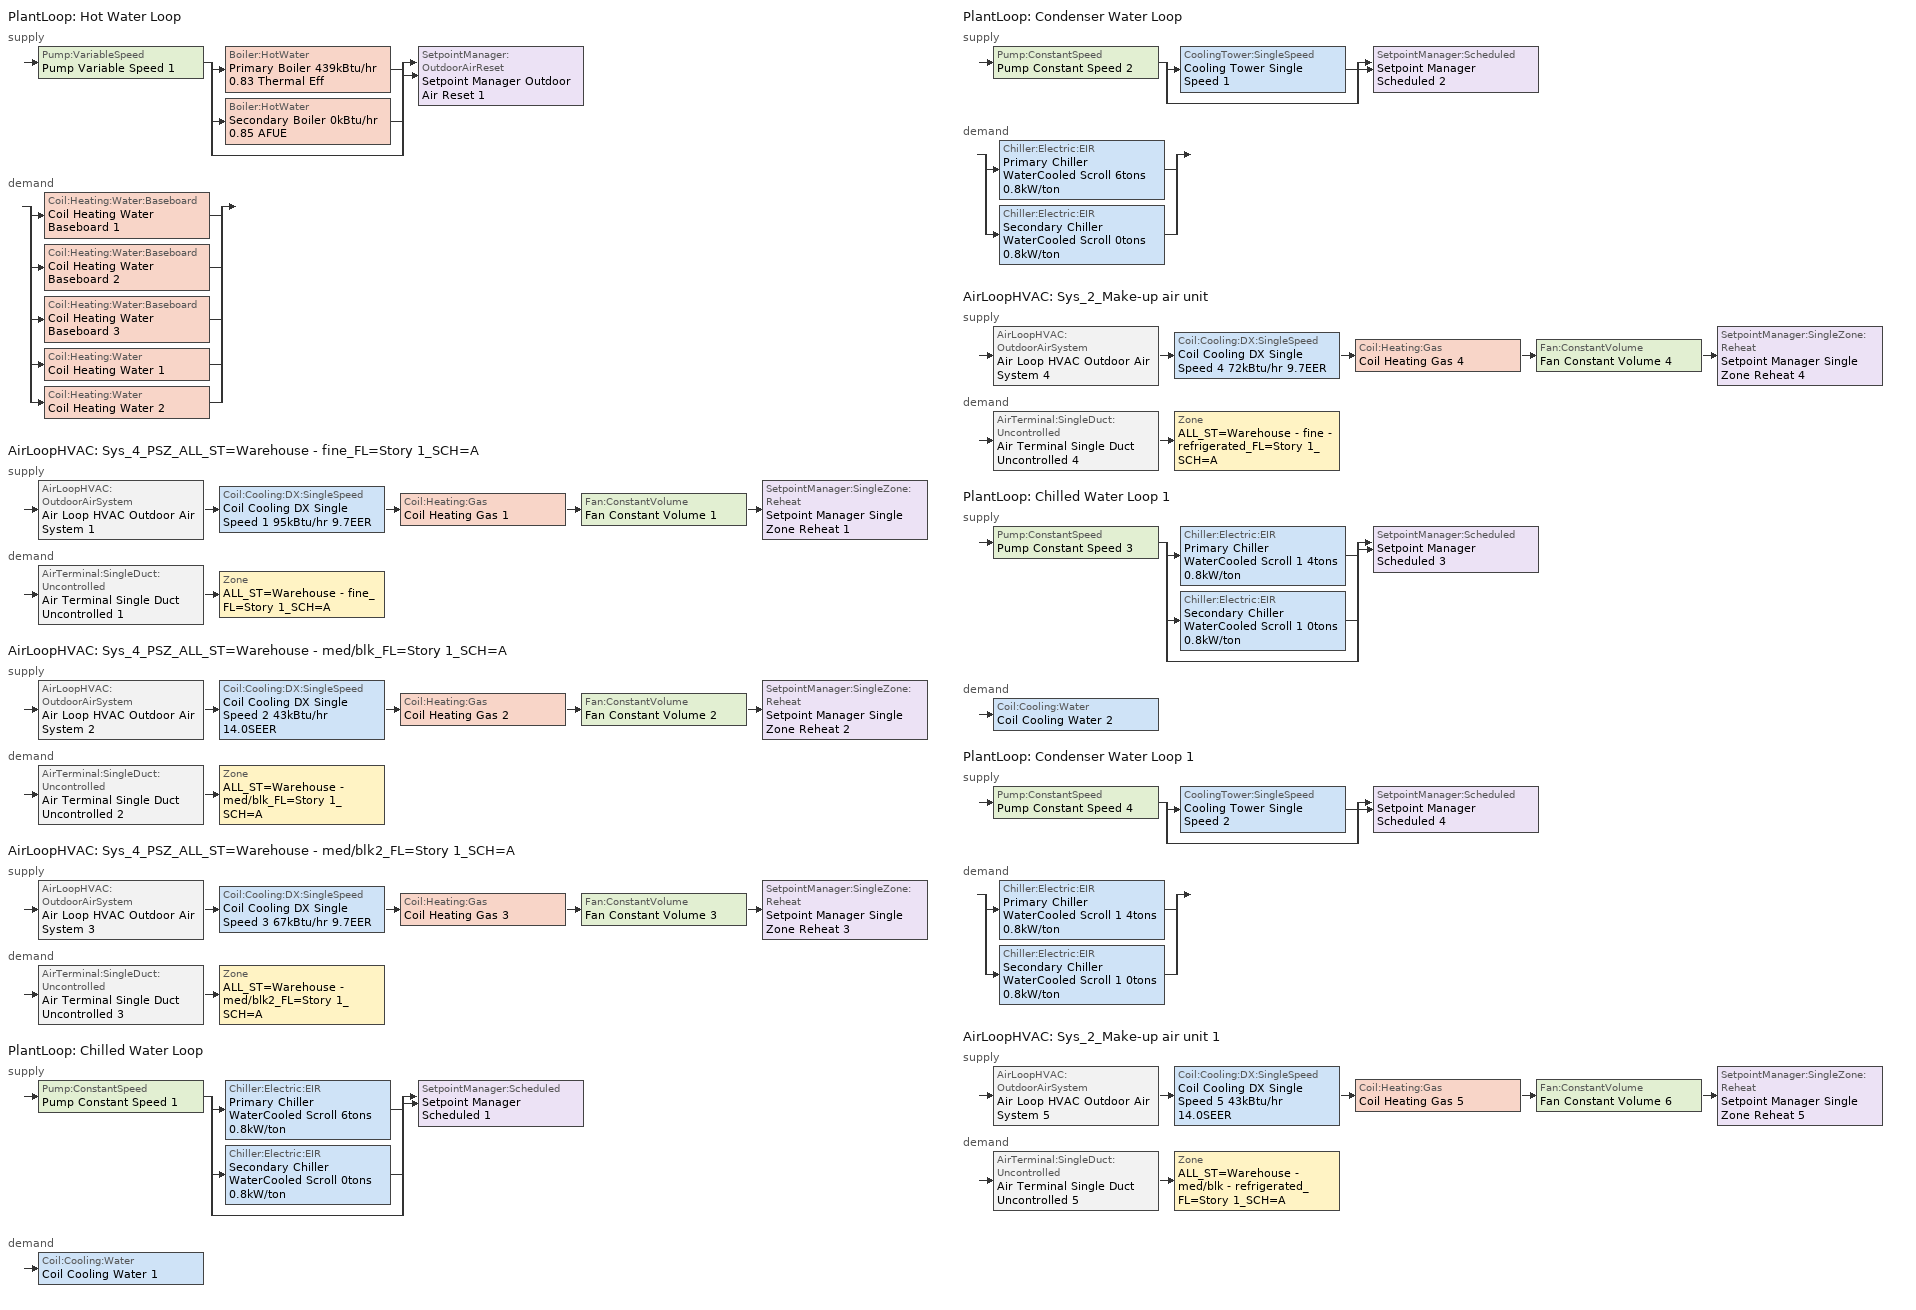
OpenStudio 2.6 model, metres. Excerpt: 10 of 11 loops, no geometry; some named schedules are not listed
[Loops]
PlantLoop 'Hot Water Loop'
 supply: Pump:VariableSpeed 'Pump Variable Speed 1' > split
  | Boiler:HotWater 'Primary Boiler 439kBtu/hr 0.83 Thermal Eff'
  | Boiler:HotWater 'Secondary Boiler 0kBtu/hr 0.85 AFUE'
  | bypass
  join > SetpointManager:OutdoorAirReset 'Setpoint Manager Outdoor Air Reset 1'
 demand: split
  | Coil:Heating:Water:Baseboard 'Coil Heating Water Baseboard 1'
  | Coil:Heating:Water:Baseboard 'Coil Heating Water Baseboard 2'
  | Coil:Heating:Water:Baseboard 'Coil Heating Water Baseboard 3'
  | Coil:Heating:Water 'Coil Heating Water 1'
  | Coil:Heating:Water 'Coil Heating Water 2'
AirLoopHVAC 'Sys_4_PSZ_ALL_ST=Warehouse - fine_FL=Story 1_SCH=A'
 supply: AirLoopHVAC:OutdoorAirSystem 'Air Loop HVAC Outdoor Air System 1' > Coil:Cooling:DX:SingleSpeed 'Coil Cooling DX Single Speed 1 95kBtu/hr 9.7EER' > Coil:Heating:Gas 'Coil Heating Gas 1' > Fan:ConstantVolume 'Fan Constant Volume 1' > SetpointManager:SingleZone:Reheat 'Setpoint Manager Single Zone Reheat 1'
 demand: AirTerminal:SingleDuct:Uncontrolled 'Air Terminal Single Duct Uncontrolled 1' > Zone 'ALL_ST=Warehouse - fine_FL=Story 1_SCH=A'
AirLoopHVAC 'Sys_4_PSZ_ALL_ST=Warehouse - med/blk_FL=Story 1_SCH=A'
 supply: AirLoopHVAC:OutdoorAirSystem 'Air Loop HVAC Outdoor Air System 2' > Coil:Cooling:DX:SingleSpeed 'Coil Cooling DX Single Speed 2 43kBtu/hr 14.0SEER' > Coil:Heating:Gas 'Coil Heating Gas 2' > Fan:ConstantVolume 'Fan Constant Volume 2' > SetpointManager:SingleZone:Reheat 'Setpoint Manager Single Zone Reheat 2'
 demand: AirTerminal:SingleDuct:Uncontrolled 'Air Terminal Single Duct Uncontrolled 2' > Zone 'ALL_ST=Warehouse - med/blk_FL=Story 1_SCH=A'
AirLoopHVAC 'Sys_4_PSZ_ALL_ST=Warehouse - med/blk2_FL=Story 1_SCH=A'
 supply: AirLoopHVAC:OutdoorAirSystem 'Air Loop HVAC Outdoor Air System 3' > Coil:Cooling:DX:SingleSpeed 'Coil Cooling DX Single Speed 3 67kBtu/hr 9.7EER' > Coil:Heating:Gas 'Coil Heating Gas 3' > Fan:ConstantVolume 'Fan Constant Volume 3' > SetpointManager:SingleZone:Reheat 'Setpoint Manager Single Zone Reheat 3'
 demand: AirTerminal:SingleDuct:Uncontrolled 'Air Terminal Single Duct Uncontrolled 3' > Zone 'ALL_ST=Warehouse - med/blk2_FL=Story 1_SCH=A'
PlantLoop 'Chilled Water Loop'
 supply: Pump:ConstantSpeed 'Pump Constant Speed 1' > split
  | Chiller:Electric:EIR 'Primary Chiller WaterCooled Scroll 6tons 0.8kW/ton'
  | Chiller:Electric:EIR 'Secondary Chiller WaterCooled Scroll 0tons 0.8kW/ton'
  | bypass
  join > SetpointManager:Scheduled 'Setpoint Manager Scheduled 1'
 demand: Coil:Cooling:Water 'Coil Cooling Water 1'
PlantLoop 'Condenser Water Loop'
 supply: Pump:ConstantSpeed 'Pump Constant Speed 2' > split
  | CoolingTower:SingleSpeed 'Cooling Tower Single Speed 1'
  | bypass
  join > SetpointManager:Scheduled 'Setpoint Manager Scheduled 2'
 demand: split
  | Chiller:Electric:EIR 'Primary Chiller WaterCooled Scroll 6tons 0.8kW/ton'
  | Chiller:Electric:EIR 'Secondary Chiller WaterCooled Scroll 0tons 0.8kW/ton'
AirLoopHVAC 'Sys_2_Make-up air unit'
 supply: AirLoopHVAC:OutdoorAirSystem 'Air Loop HVAC Outdoor Air System 4' > Coil:Cooling:DX:SingleSpeed 'Coil Cooling DX Single Speed 4 72kBtu/hr 9.7EER' > Coil:Heating:Gas 'Coil Heating Gas 4' > Fan:ConstantVolume 'Fan Constant Volume 4' > SetpointManager:SingleZone:Reheat 'Setpoint Manager Single Zone Reheat 4'
 demand: AirTerminal:SingleDuct:Uncontrolled 'Air Terminal Single Duct Uncontrolled 4' > Zone 'ALL_ST=Warehouse - fine - refrigerated_FL=Story 1_SCH=A'
PlantLoop 'Chilled Water Loop 1'
 supply: Pump:ConstantSpeed 'Pump Constant Speed 3' > split
  | Chiller:Electric:EIR 'Primary Chiller WaterCooled Scroll 1 4tons 0.8kW/ton'
  | Chiller:Electric:EIR 'Secondary Chiller WaterCooled Scroll 1 0tons 0.8kW/ton'
  | bypass
  join > SetpointManager:Scheduled 'Setpoint Manager Scheduled 3'
 demand: Coil:Cooling:Water 'Coil Cooling Water 2'
PlantLoop 'Condenser Water Loop 1'
 supply: Pump:ConstantSpeed 'Pump Constant Speed 4' > split
  | CoolingTower:SingleSpeed 'Cooling Tower Single Speed 2'
  | bypass
  join > SetpointManager:Scheduled 'Setpoint Manager Scheduled 4'
 demand: split
  | Chiller:Electric:EIR 'Primary Chiller WaterCooled Scroll 1 4tons 0.8kW/ton'
  | Chiller:Electric:EIR 'Secondary Chiller WaterCooled Scroll 1 0tons 0.8kW/ton'
AirLoopHVAC 'Sys_2_Make-up air unit 1'
 supply: AirLoopHVAC:OutdoorAirSystem 'Air Loop HVAC Outdoor Air System 5' > Coil:Cooling:DX:SingleSpeed 'Coil Cooling DX Single Speed 5 43kBtu/hr 14.0SEER' > Coil:Heating:Gas 'Coil Heating Gas 5' > Fan:ConstantVolume 'Fan Constant Volume 6' > SetpointManager:SingleZone:Reheat 'Setpoint Manager Single Zone Reheat 5'
 demand: AirTerminal:SingleDuct:Uncontrolled 'Air Terminal Single Duct Uncontrolled 5' > Zone 'ALL_ST=Warehouse - med/blk - refrigerated_FL=Story 1_SCH=A'
[Sizing:Zone] Zone Cooling Design Supply Air Temperature Input Method=SupplyAirTemperature; Zone Cooling Design Supply Air Temperature {C}=13; Zone Cooling Design Supply Air Temperature Difference {deltaC}=11.11; Zone Heating Design Supply Air Temperature Input Method=SupplyAirTemperature; Zone Heating Design Supply Air Temperature {C}=43; Zone Heating Design Supply Air Temperature Difference {deltaC}=11.11; Zone Cooling Design Supply Air Humidity Ratio {kg-H2O/kg-air}=0.0085; Zone Heating Design Supply Air Humidity Ratio {kg-H2O/kg-air}=0.008; Zone Heating Sizing Factor=1.3; Zone Cooling Sizing Factor=1.1; Cooling Design Air Flow Method=DesignDay; Heating Design Air Flow Method=DesignDay; Account for Dedicated Outdoor Air System=No; Dedicated Outdoor Air System Control Strategy=NeutralSupplyAir; Dedicated Outdoor Air Low Setpoint Temperature for Design {C}=autosize; Dedicated Outdoor Air High Setpoint Temperature for Design {C}=autosize
ALL_ST=Warehouse - fine_FL=Story 1_SCH=A; ALL_ST=Warehouse - fine - refrigerated_FL=Story 1_SCH=A; ALL_ST=Warehouse - med/blk_FL=Story 1_SCH=A; ALL_ST=Warehouse - med/blk - refrigerated_FL=Story 1_SCH=A; ALL_ST=Warehouse - med/blk2_FL=Story 1_SCH=A
[Zone equipment]
ALL_ST=Warehouse - fine_FL=Story 1_SCH=A: Air Terminal Single Duct Uncontrolled 1, Zone HVAC Baseboard Convective Water 1
ALL_ST=Warehouse - fine - refrigerated_FL=Story 1_SCH=A: Zone HVAC Four Pipe Fan Coil 1, Air Terminal Single Duct Uncontrolled 4
ALL_ST=Warehouse - med/blk_FL=Story 1_SCH=A: Air Terminal Single Duct Uncontrolled 2, Zone HVAC Baseboard Convective Water 2
ALL_ST=Warehouse - med/blk - refrigerated_FL=Story 1_SCH=A: Zone HVAC Four Pipe Fan Coil 2, Air Terminal Single Duct Uncontrolled 5
ALL_ST=Warehouse - med/blk2_FL=Story 1_SCH=A: Air Terminal Single Duct Uncontrolled 3, Zone HVAC Baseboard Convective Water 3
[PlantLoop] Glycol Concentration=0; Plant Loop Volume {m3}=Autocalculate; Load Distribution Scheme=Optimal
Name | Fluid Type
Hot Water Loop | Water
Chilled Water Loop; Condenser Water Loop; Chilled Water Loop 1; Condenser Water Loop 1
[Sizing:Plant] Sizing Option=NonCoincident; Zone Timesteps in Averaging Window=1; Coincident Sizing Factor Mode=None
Name | Loop Type | Design Loop Exit Temperature {C} | Loop Design Temperature Difference {deltaC}
Hot Water Loop | Heating | 82 | 16
Chilled Water Loop; Chilled Water Loop 1 | Cooling | 7 | 6
Condenser Water Loop; Condenser Water Loop 1 | Condenser | 29 | 6
[Pump:VariableSpeed]
Pump Variable Speed 1: Motor Efficiency=0.855; Pump Control Type=Intermittent; Skin Loss Radiative Fraction=0.5; Design Power Sizing Method=PowerPerFlowPerPressure; Design Electric Power per Unit Flow Rate {W/(m3/s)}=348701.1; Design Shaft Power per Unit Flow Rate per Unit Head {W-s/m3-Pa}=1.28205; Design Minimum Flow Rate Fraction=0
[Boiler:HotWater] Fuel Type=NaturalGas; Normalized Boiler Efficiency Curve=BOILER-EFFFPLR-NECB2011; Water Outlet Upper Temperature Limit {C}=99; Boiler Flow Mode=ConstantFlow; Parasitic Electric Load {W}=0; Sizing Factor=1
Name | Nominal Capacity {W} | Nominal Thermal Efficiency
Primary Boiler 439kBtu/hr 0.83 Thermal Eff | 128696 | 0.83
Secondary Boiler 0kBtu/hr 0.85 AFUE | 0.001 | 0.85
[SetpointManager:OutdoorAirReset]
Setpoint Manager Outdoor Air Reset 1: Control Variable=Temperature; Setpoint at Outdoor Low Temperature {C}=82; Outdoor Low Temperature {C}=-16; Setpoint at Outdoor High Temperature {C}=60; Outdoor High Temperature {C}=0
[AirLoopHVAC] Design Supply Air Flow Rate {m3/s}=AutoSize
Name | Availability Schedule
Sys_4_PSZ_ALL_ST=Warehouse - fine_FL=Story 1_SCH=A | Sys_4_PSZ_ALL_ST=Warehouse - fine_FL=Story 1_SCH=A Occ Sch
Sys_4_PSZ_ALL_ST=Warehouse - med/blk_FL=Story 1_SCH=A | Sys_4_PSZ_ALL_ST=Warehouse - med/blk_FL=Story 1_SCH=A Occ Sch
Sys_4_PSZ_ALL_ST=Warehouse - med/blk2_FL=Story 1_SCH=A | Sys_4_PSZ_ALL_ST=Warehouse - med/blk2_FL=Story 1_SCH=A Occ Sch
Sys_2_Make-up air unit | Sys_2_Make-up air unit Occ Sch
Sys_2_Make-up air unit 1 | Sys_2_Make-up air unit 1 Occ Sch
[Sizing:System] Type of Load to Size On=Sensible; Design Outdoor Air Flow Rate {m3/s}=Autosize; Minimum System Air Flow Ratio=1; Preheat Design Temperature {C}=7; Preheat Design Humidity Ratio {kg-H2O/kg-Air}=0.008; Precool Design Temperature {C}=13; Precool Design Humidity Ratio {kg-H2O/kg-Air}=0.008; Central Cooling Design Supply Air Temperature {C}=13; Sizing Option=NonCoincident; 100% Outdoor Air in Cooling=No; 100% Outdoor Air in Heating=No; Central Cooling Design Supply Air Humidity Ratio {kg-H2O/kg-Air}=0.0085; Central Heating Design Supply Air Humidity Ratio {kg-H2O/kg-Air}=0.008; Cooling Design Air Flow Method=DesignDay; Cooling Design Air Flow Rate {m3/s}=0; Heating Design Air Flow Method=DesignDay; Heating Design Air Flow Rate {m3/s}=0; System Outdoor Air Method=ZoneSum; Zone Maximum Outdoor Air Fraction=1; Cooling Supply Air Flow Rate Per Floor Area {m3/s-m2}=0.00996765; Cooling Fraction of Autosized Cooling Supply Air Flow Rate=1; Cooling Supply Air Flow Rate Per Unit Cooling Capacity {m3/s-W}=3.94755e-05; Heating Supply Air Flow Rate Per Floor Area {m3/s-m2}=0.00996765; Heating Fraction of Autosized Heating Supply Air Flow Rate=1; Heating Fraction of Autosized Cooling Supply Air Flow Rate=1; Heating Supply Air Flow Rate Per Unit Heating Capacity {m3/s-W}=3.15882e-05; Cooling Design Capacity Method=CoolingDesignCapacity; Cooling Design Capacity {W}=autosize; Cooling Design Capacity Per Floor Area {W/m2}=234.7; Fraction of Autosized Cooling Design Capacity=1; Heating Design Capacity Method=HeatingDesignCapacity; Heating Design Capacity {W}=autosize; Heating Design Capacity Per Floor Area {W/m2}=157; Fraction of Autosized Heating Design Capacity=1; Central Cooling Capacity Control Method=OnOff
Name | Central Heating Design Supply Air Temperature {C}
Sys_4_PSZ_ALL_ST=Warehouse - fine_FL=Story 1_SCH=A; Sys_4_PSZ_ALL_ST=Warehouse - med/blk_FL=Story 1_SCH=A; Sys_4_PSZ_ALL_ST=Warehouse - med/blk2_FL=Story 1_SCH=A | 43
Sys_2_Make-up air unit; Sys_2_Make-up air unit 1 | 13.1
[Fan:ConstantVolume] Availability Schedule=Always On Discrete; Fan Efficiency=0.39975; Pressure Rise {Pa}=640; Maximum Flow Rate {m3/s}=AutoSize; Motor Efficiency=0.615
Fan Constant Volume 1; Fan Constant Volume 2; Fan Constant Volume 3; Fan Constant Volume 4; Fan Constant Volume 5; Fan Constant Volume 6; Fan Constant Volume 7
[Coil:Heating:Gas] Availability Schedule=Always On Discrete; Gas Burner Efficiency=0.924; Nominal Capacity {W}=AutoSize; Parasitic Electric Load {W}=0; Part Load Fraction Correlation Curve=FURNACE-EFFPLR-NECB2011; Parasitic Gas Load {W}=0
Coil Heating Gas 1; Coil Heating Gas 2; Coil Heating Gas 3; Coil Heating Gas 4; Coil Heating Gas 5
[Coil:Cooling:DX:SingleSpeed] Rated Total Cooling Capacity {W}=autosize; Rated Sensible Heat Ratio=autosize; Rated Air Flow Rate {m3/s}=autosize; Rated Evaporator Fan Power Per Volume Flow Rate {W/(m3/s)}=773.3; Total Cooling Capacity Function of Temperature Curve=DXCOOL-NECB2011-REF-CAPFT; Total Cooling Capacity Function of Flow Fraction Curve=DXCOOL-NECB2011-REF-CAPFFLOW; Energy Input Ratio Function of Temperature Curve=DXCOOL-NECB2011-REF-COOLEIRFT; Energy Input Ratio Function of Flow Fraction Curve=DXCOOL-NECB2011-REF-COOLEIRFFLOW; Part Load Fraction Correlation Curve=DXCOOL-NECB2011-REF-COOLPLFFPLR; Condenser Type=AirCooled; Evaporative Condenser Effectiveness=0; Evaporative Condenser Air Flow Rate {m3/s}=Autosize; Evaporative Condenser Pump Rated Power Consumption {W}=Autosize; Crankcase Heater Capacity {W}=0; Maximum Outdoor Dry-Bulb Temperature for Crankcase Heater Operation {C}=0; Basin Heater Capacity {W/K}=0; Basin Heater Setpoint Temperature {C}=10
Name | Availability Schedule | Rated COP {W/W}
Coil Cooling DX Single Speed 1 95kBtu/hr 9.7EER | Always On Discrete | 3.35097
Coil Cooling DX Single Speed 2 43kBtu/hr 14.0SEER | Always On Discrete | 3.8248
Coil Cooling DX Single Speed 3 67kBtu/hr 9.7EER | Always On Discrete | 3.32929
Coil Cooling DX Single Speed 4 72kBtu/hr 9.7EER | tpfc_clg_availability | 3.33321
Coil Cooling DX Single Speed 5 43kBtu/hr 14.0SEER | tpfc_clg_availability 1 | 3.8248
[Controller:OutdoorAir] Minimum Outdoor Air Flow Rate {m3/s}=autosize; Maximum Outdoor Air Flow Rate {m3/s}=Autosize; Economizer Control Action Type=ModulateFlow; Lockout Type=NoLockout; Minimum Limit Type=FixedMinimum; High Humidity Control=No; Heat Recovery Bypass Control Type=BypassWhenWithinEconomizerLimits
Name | Economizer Control Type | Minimum Outdoor Air Schedule | Controller Mechanical Ventilation | Economizer Maximum Limit Dry-Bulb Temperature {C} | Economizer Maximum Limit Enthalpy {J/kg} | Economizer Minimum Limit Dry-Bulb Temperature {C}
Controller Outdoor Air 1 | DifferentialEnthalpy | Sys_4_PSZ_ALL_ST=Warehouse - fine_FL=Story 1_SCH=A Occ Sch | Controller Mechanical Ventilation 1
Controller Outdoor Air 2 | NoEconomizer | Sys_4_PSZ_ALL_ST=Warehouse - med/blk_FL=Story 1_SCH=A Occ Sch | Controller Mechanical Ventilation 2 | 28 | 64000 | -100
Controller Outdoor Air 3 | NoEconomizer | Sys_4_PSZ_ALL_ST=Warehouse - med/blk2_FL=Story 1_SCH=A Occ Sch | Controller Mechanical Ventilation 3 | 28 | 64000 | -100
Controller Outdoor Air 4 | DifferentialEnthalpy | Sys_2_Make-up air unit Occ Sch | Controller Mechanical Ventilation 4
Controller Outdoor Air 5 | NoEconomizer | Sys_2_Make-up air unit 1 Occ Sch | Controller Mechanical Ventilation 5 | 28 | 64000 | -100
[Controller:MechanicalVentilation] Availability Schedule=Always On Discrete; System Outdoor Air Method=ZoneSum
Controller Mechanical Ventilation 1; Controller Mechanical Ventilation 2; Controller Mechanical Ventilation 3; Controller Mechanical Ventilation 4; Controller Mechanical Ventilation 5
[AirLoopHVAC:OutdoorAirSystem]
Name | Controller
Air Loop HVAC Outdoor Air System 1 | Controller Outdoor Air 1
Air Loop HVAC Outdoor Air System 2 | Controller Outdoor Air 2
Air Loop HVAC Outdoor Air System 3 | Controller Outdoor Air 3
Air Loop HVAC Outdoor Air System 4 | Controller Outdoor Air 4
Air Loop HVAC Outdoor Air System 5 | Controller Outdoor Air 5
[SetpointManager:SingleZone:Reheat]
Name | Minimum Supply Air Temperature {C} | Maximum Supply Air Temperature {C} | Control Zone
Setpoint Manager Single Zone Reheat 1 | 13 | 43 | ALL_ST=Warehouse - fine_FL=Story 1_SCH=A
Setpoint Manager Single Zone Reheat 2 | 13 | 43 | ALL_ST=Warehouse - med/blk_FL=Story 1_SCH=A
Setpoint Manager Single Zone Reheat 3 | 13 | 43 | ALL_ST=Warehouse - med/blk2_FL=Story 1_SCH=A
Setpoint Manager Single Zone Reheat 4 | 13.1 | 13 | ALL_ST=Warehouse - fine - refrigerated_FL=Story 1_SCH=A
Setpoint Manager Single Zone Reheat 5 | 13.1 | 13 | ALL_ST=Warehouse - med/blk - refrigerated_FL=Story 1_SCH=A
[AirTerminal:SingleDuct:Uncontrolled] Availability Schedule=Always On Discrete; Maximum Air Flow Rate {m3/s}=AutoSize
Air Terminal Single Duct Uncontrolled 1; Air Terminal Single Duct Uncontrolled 2; Air Terminal Single Duct Uncontrolled 3; Air Terminal Single Duct Uncontrolled 4; Air Terminal Single Duct Uncontrolled 5
[Coil:Heating:Water:Baseboard] Heating Design Capacity Method=HeatingDesignCapacity; Heating Design Capacity {W}=autosize; Heating Design Capacity Per Floor Area {W/m2}=0; Fraction of Autosized Heating Design Capacity=0.8
Coil Heating Water Baseboard 1; Coil Heating Water Baseboard 2; Coil Heating Water Baseboard 3
[ZoneHVAC:Baseboard:Convective:Water] Availability Schedule=Always On Discrete
Name | Heating Coil
Zone HVAC Baseboard Convective Water 1 | Coil Heating Water Baseboard 1
Zone HVAC Baseboard Convective Water 2 | Coil Heating Water Baseboard 2
Zone HVAC Baseboard Convective Water 3 | Coil Heating Water Baseboard 3
[Pump:ConstantSpeed] Rated Flow Rate {m3/s}=autosize; Rated Pump Head {Pa}=179352; Rated Power Consumption {W}=autosize; Motor Efficiency=0.855; Fraction of Motor Inefficiencies to Fluid Stream=0; Pump Control Type=Intermittent; Design Power Sizing Method=PowerPerFlowPerPressure; Design Electric Power per Unit Flow Rate {W/(m3/s)}=348701.1; Design Shaft Power per Unit Flow Rate per Unit Head {W-s/m3-Pa}=1.28205
Pump Constant Speed 1; Pump Constant Speed 2; Pump Constant Speed 3; Pump Constant Speed 4
[Chiller:Electric:EIR] Reference COP {W/W}=4.5032; Cooling Capacity Function of Temperature Curve=WaterCooled_Scroll_CAPFT_NECB2011; Electric Input to Cooling Output Ratio Function of Temperature Curve=WaterCooled_Scroll_EIRFT_NECB2011; Electric Input to Cooling Output Ratio Function of Part Load Ratio Curve=WaterCooled_Scroll_EIRFPLR_NECB2011; Minimum Part Load Ratio=0.25; Minimum Unloading Ratio=0.25; Condenser Type=WaterCooled; Chiller Flow Mode=LeavingSetpointModulated; Design Heat Recovery Water Flow Rate {m3/s}=0; Sizing Factor=1; Basin Heater Capacity {W/K}=0; Basin Heater Setpoint Temperature {C}=10
Name | Reference Capacity {W}
Primary Chiller WaterCooled Scroll 6tons 0.8kW/ton | 19962.8
Secondary Chiller WaterCooled Scroll 0tons 0.8kW/ton; Secondary Chiller WaterCooled Scroll 1 0tons 0.8kW/ton | 0.001
Primary Chiller WaterCooled Scroll 1 4tons 0.8kW/ton | 12346
[SetpointManager:Scheduled] Control Variable=Temperature
Name | Schedule
Setpoint Manager Scheduled 1 | CHW Temp
Setpoint Manager Scheduled 2 | CW Temp
Setpoint Manager Scheduled 3 | CHW Temp 1
Setpoint Manager Scheduled 4 | CW Temp 1
[CoolingTower:SingleSpeed] Design Water Flow Rate {m3/s}=autosize; Design Air Flow Rate {m3/s}=autosize; U-Factor Times Area Value at Design Air Flow Rate {W/K}=autosize; Air Flow Rate in Free Convection Regime {m3/s}=autosize; U-Factor Times Area Value at Free Convection Air Flow Rate {W/K}=autosize; Performance Input Method=UFactorTimesAreaAndDesignWaterFlowRate; Free Convection Capacity {W}=0; Basin Heater Capacity {W/K}=0; Evaporation Loss Mode=LossFactor; Evaporation Loss Factor {percent/K}=0.2; Drift Loss Percent {percent}=0.008; Blowdown Calculation Mode=ConcentrationRatio; Blowdown Concentration Ratio=3; Capacity Control=FanCycling; Number of Cells=1; Cell Control=MinimalCell; Cell Minimum  Water Flow Rate Fraction=0.33; Cell Maximum Water Flow Rate Fraction=2.5; Sizing Factor=1; Free Convection Air Flow Rate Sizing Factor=0.1; Free Convection U-Factor Times Area Value Sizing Factor=0.1; Heat Rejection Capacity and Nominal Capacity Sizing Ratio=1.25; Free Convection Nominal Capacity Sizing Factor=0.1; Design Inlet Air Dry-Bulb Temperature {C}=35; Design Inlet Air Wet-Bulb Temperature {C}=24; Design Approach Temperature {deltaC}=5; Design Range Temperature {deltaC}=6
Name | Fan Power at Design Air Flow Rate {W}
Cooling Tower Single Speed 1 | autosize
Cooling Tower Single Speed 2 | 226.315
[Coil:Heating:Water]
Name | Availability Schedule
Coil Heating Water 1 | tpfc_htg_availability
Coil Heating Water 2 | tpfc_htg_availability 1
[Coil:Cooling:Water]
Name | Availability Schedule
Coil Cooling Water 1 | tpfc_clg_availability
Coil Cooling Water 2 | tpfc_clg_availability 1
[Controller:WaterCoil] Minimum Actuated Flow {m3/s}=0
Name | Water Coil | Action | Controller Convergence Tolerance {deltaC}
Controller Water Coil 1 | Coil Heating Water 1 | Normal | 0.0001
Controller Water Coil 2 | Coil Cooling Water 1 | Reverse
Controller Water Coil 3 | Coil Heating Water 2 | Normal | 0.0001
Controller Water Coil 4 | Coil Cooling Water 2 | Reverse
[ZoneHVAC:FourPipeFanCoil] Availability Schedule=Always On Discrete; Capacity Control Method=ConstantFanVariableFlow; Maximum Supply Air Flow Rate {m3/s}=autosize; Maximum Outdoor Air Flow Rate {m3/s}=autosize; Maximum Cold Water Flow Rate {m3/s}=autosize; Maximum Hot Water Flow Rate {m3/s}=autosize; Minimum Supply Air Temperature in Cooling Mode {C}=autosize; Maximum Supply Air Temperature in Heating Mode {C}=autosize
Name | Supply Air Fan | Cooling Coil | Heating Coil
Zone HVAC Four Pipe Fan Coil 1 | Fan Constant Volume 5 | Coil Cooling Water 1 | Coil Heating Water 1
Zone HVAC Four Pipe Fan Coil 2 | Fan Constant Volume 7 | Coil Cooling Water 2 | Coil Heating Water 2
[Schedule:Ruleset]
Name | Default Day Schedule | Summer Design Day Schedule | Winter Design Day Schedule
tpfc_htg_availability | Schedule Day 3
tpfc_clg_availability | Schedule Day 4
CHW Temp | Schedule Day 5
CW Temp | Schedule Day 6
tpfc_htg_availability 1 | Schedule Day 7
tpfc_clg_availability 1 | Schedule Day 8
CHW Temp 1 | Schedule Day 9
CW Temp 1 | Schedule Day 10
Sys_2_Make-up air unit Occ Sch | Sys_2_Make-up air unit Occ Sch Default | Sys_2_Make-up air unit Occ Sch Summer Design Day | Sys_2_Make-up air unit Occ Sch Winter Design Day
Sys_2_Make-up air unit 1 Occ Sch | Sys_2_Make-up air unit 1 Occ Sch Default | Sys_2_Make-up air unit 1 Occ Sch Summer Design Day | Sys_2_Make-up air unit 1 Occ Sch Winter Design Day
Sys_4_PSZ_ALL_ST=Warehouse - fine_FL=Story 1_SCH=A Occ Sch | Sys_4_PSZ_ALL_ST=Warehouse - fine_FL=Story 1_SCH=A Occ Sch Default | Sys_4_PSZ_ALL_ST=Warehouse - fine_FL=Story 1_SCH=A Occ Sch Summer Design Day | Sys_4_PSZ_ALL_ST=Warehouse - fine_FL=Story 1_SCH=A Occ Sch Winter Design Day
Sys_4_PSZ_ALL_ST=Warehouse - med/blk2_FL=Story 1_SCH=A Occ Sch | Sys_4_PSZ_ALL_ST=Warehouse - med/blk2_FL=Story 1_SCH=A Occ Sch Default | Sys_4_PSZ_ALL_ST=Warehouse - med/blk2_FL=Story 1_SCH=A Occ Sch Summer Design Day | Sys_4_PSZ_ALL_ST=Warehouse - med/blk2_FL=Story 1_SCH=A Occ Sch Winter Design Day
Sys_4_PSZ_ALL_ST=Warehouse - med/blk_FL=Story 1_SCH=A Occ Sch | Sys_4_PSZ_ALL_ST=Warehouse - med/blk_FL=Story 1_SCH=A Occ Sch Default | Sys_4_PSZ_ALL_ST=Warehouse - med/blk_FL=Story 1_SCH=A Occ Sch Summer Design Day | Sys_4_PSZ_ALL_ST=Warehouse - med/blk_FL=Story 1_SCH=A Occ Sch Winter Design Day
[Schedule:Day]
Schedule Day 3; Schedule Day 4; tpfc_clg_availability_sch_rule_day; tpfc_htg_availability_sch_rule_day 1; tpfc_clg_availability_sch_rule_day 2; Schedule Day 7; Schedule Day 8; tpfc_clg_availability_sch_rule_day 3; tpfc_htg_availability_sch_rule_day 4; tpfc_clg_availability_sch_rule_day 5; Sys_2_Make-up air unit Occ Sch Saturday; Sys_2_Make-up air unit Occ Sch Sunday; Sys_2_Make-up air unit 1 Occ Sch Saturday; Sys_2_Make-up air unit 1 Occ Sch Sunday; Sys_4_PSZ_ALL_ST=Warehouse - fine_FL=Story 1_SCH=A Occ Sch Saturday; Sys_4_PSZ_ALL_ST=Warehouse - fine_FL=Story 1_SCH=A Occ Sch Sunday; Sys_4_PSZ_ALL_ST=Warehouse - med/blk2_FL=Story 1_SCH=A Occ Sch Saturday; Sys_4_PSZ_ALL_ST=Warehouse - med/blk2_FL=Story 1_SCH=A Occ Sch Sunday; Sys_4_PSZ_ALL_ST=Warehouse - med/blk_FL=Story 1_SCH=A Occ Sch Saturday; Sys_4_PSZ_ALL_ST=Warehouse - med/blk_FL=Story 1_SCH=A Occ Sch Sunday: 24, 0, 0
tpfc_htg_availability_sch_rule_day; tpfc_clg_availability_sch_rule_day 1; tpfc_htg_availability_sch_rule_day 2; tpfc_htg_availability_sch_rule_day 3; tpfc_clg_availability_sch_rule_day 4; tpfc_htg_availability_sch_rule_day 5; Sys_2_Make-up air unit Occ Sch Default; Sys_2_Make-up air unit Occ Sch Winter Design Day; Sys_2_Make-up air unit Occ Sch Summer Design Day; Sys_2_Make-up air unit 1 Occ Sch Default; Sys_2_Make-up air unit 1 Occ Sch Winter Design Day; Sys_2_Make-up air unit 1 Occ Sch Summer Design Day; Sys_4_PSZ_ALL_ST=Warehouse - fine_FL=Story 1_SCH=A Occ Sch Default; Sys_4_PSZ_ALL_ST=Warehouse - fine_FL=Story 1_SCH=A Occ Sch Winter Design Day; Sys_4_PSZ_ALL_ST=Warehouse - fine_FL=Story 1_SCH=A Occ Sch Summer Design Day; Sys_4_PSZ_ALL_ST=Warehouse - med/blk2_FL=Story 1_SCH=A Occ Sch Default; Sys_4_PSZ_ALL_ST=Warehouse - med/blk2_FL=Story 1_SCH=A Occ Sch Winter Design Day; Sys_4_PSZ_ALL_ST=Warehouse - med/blk2_FL=Story 1_SCH=A Occ Sch Summer Design Day; Sys_4_PSZ_ALL_ST=Warehouse - med/blk_FL=Story 1_SCH=A Occ Sch Default; Sys_4_PSZ_ALL_ST=Warehouse - med/blk_FL=Story 1_SCH=A Occ Sch Winter Design Day; Sys_4_PSZ_ALL_ST=Warehouse - med/blk_FL=Story 1_SCH=A Occ Sch Summer Design Day: 24, 0, 1
Schedule Day 5; wkdCHW Temp 1; satCHW Temp 1; sunCHW Temp 1; Schedule Day 9; wkdCHW Temp 3; satCHW Temp 3; sunCHW Temp 3: 1, 0, 7, 2, 0, 7, 3, 0, 7, 4, 0, 7, 5, 0, 7, 6, 0, 7, 7, 0, 7, 8, 0, 7, 9, 0, 7, 10, 0, 7, 11, 0, 7, 12, 0, 7, 13, 0, 7, 14, 0, 7, 15, 0, 7, 16, 0, 7, 17, 0, 7, 18, 0, 7, 19, 0, 7, 20, 0, 7, 21, 0, 7, 22, 0, 7, 23, 0, 7, 24, 0, 7
Schedule Day 6; wkdCW Temp 1; satCW Temp 1; sunCW Temp 1; Schedule Day 10; wkdCW Temp 3; satCW Temp 3; sunCW Temp 3: 1, 0, 29, 2, 0, 29, 3, 0, 29, 4, 0, 29, 5, 0, 29, 6, 0, 29, 7, 0, 29, 8, 0, 29, 9, 0, 29, 10, 0, 29, 11, 0, 29, 12, 0, 29, 13, 0, 29, 14, 0, 29, 15, 0, 29, 16, 0, 29, 17, 0, 29, 18, 0, 29, 19, 0, 29, 20, 0, 29, 21, 0, 29, 22, 0, 29, 23, 0, 29, 24, 0, 29
Sys_2_Make-up air unit Occ Sch Monday; Sys_2_Make-up air unit Occ Sch Tuesday; Sys_2_Make-up air unit Occ Sch Wednesday; Sys_2_Make-up air unit Occ Sch Thursday; Sys_2_Make-up air unit Occ Sch Friday; Sys_2_Make-up air unit 1 Occ Sch Monday; Sys_2_Make-up air unit 1 Occ Sch Tuesday; Sys_2_Make-up air unit 1 Occ Sch Wednesday; Sys_2_Make-up air unit 1 Occ Sch Thursday; Sys_2_Make-up air unit 1 Occ Sch Friday; Sys_4_PSZ_ALL_ST=Warehouse - fine_FL=Story 1_SCH=A Occ Sch Monday; Sys_4_PSZ_ALL_ST=Warehouse - fine_FL=Story 1_SCH=A Occ Sch Tuesday; Sys_4_PSZ_ALL_ST=Warehouse - fine_FL=Story 1_SCH=A Occ Sch Wednesday; Sys_4_PSZ_ALL_ST=Warehouse - fine_FL=Story 1_SCH=A Occ Sch Thursday; Sys_4_PSZ_ALL_ST=Warehouse - fine_FL=Story 1_SCH=A Occ Sch Friday; Sys_4_PSZ_ALL_ST=Warehouse - med/blk2_FL=Story 1_SCH=A Occ Sch Monday; Sys_4_PSZ_ALL_ST=Warehouse - med/blk2_FL=Story 1_SCH=A Occ Sch Tuesday; Sys_4_PSZ_ALL_ST=Warehouse - med/blk2_FL=Story 1_SCH=A Occ Sch Wednesday; Sys_4_PSZ_ALL_ST=Warehouse - med/blk2_FL=Story 1_SCH=A Occ Sch Thursday; Sys_4_PSZ_ALL_ST=Warehouse - med/blk2_FL=Story 1_SCH=A Occ Sch Friday; Sys_4_PSZ_ALL_ST=Warehouse - med/blk_FL=Story 1_SCH=A Occ Sch Monday; Sys_4_PSZ_ALL_ST=Warehouse - med/blk_FL=Story 1_SCH=A Occ Sch Tuesday; Sys_4_PSZ_ALL_ST=Warehouse - med/blk_FL=Story 1_SCH=A Occ Sch Wednesday; Sys_4_PSZ_ALL_ST=Warehouse - med/blk_FL=Story 1_SCH=A Occ Sch Thursday; Sys_4_PSZ_ALL_ST=Warehouse - med/blk_FL=Story 1_SCH=A Occ Sch Friday: 8, 0, 0, 19, 0, 1, 24, 0, 0
[Schedule:Rule] Date Specification Type=DateRange; Start Day=1
Name | Schedule Ruleset | Rule Order | Day Schedule | Apply Sunday | Apply Monday | Apply Tuesday | Apply Wednesday | Apply Thursday | Apply Friday | Apply Saturday | Start Month | End Month | End Day
tpfc_htg_availability_sch_rule | tpfc_htg_availability | 2 | tpfc_htg_availability_sch_rule_day | Yes | Yes | Yes | Yes | Yes | Yes | Yes | 1 | 6 | 30
tpfc_clg_availability_sch_rule | tpfc_clg_availability | 2 | tpfc_clg_availability_sch_rule_day | Yes | Yes | Yes | Yes | Yes | Yes | Yes | 1 | 6 | 30
tpfc_htg_availability_sch_rule 1 | tpfc_htg_availability | 1 | tpfc_htg_availability_sch_rule_day 1 | Yes | Yes | Yes | Yes | Yes | Yes | Yes | 7 | 10 | 31
tpfc_clg_availability_sch_rule 1 | tpfc_clg_availability | 1 | tpfc_clg_availability_sch_rule_day 1 | Yes | Yes | Yes | Yes | Yes | Yes | Yes | 7 | 10 | 31
tpfc_htg_availability_sch_rule 2 | tpfc_htg_availability | 0 | tpfc_htg_availability_sch_rule_day 2 | Yes | Yes | Yes | Yes | Yes | Yes | Yes | 11 | 12 | 31
tpfc_clg_availability_sch_rule 2 | tpfc_clg_availability | 0 | tpfc_clg_availability_sch_rule_day 2 | Yes | Yes | Yes | Yes | Yes | Yes | Yes | 11 | 12 | 31
wkdCHW Temp rule | CHW Temp | 2 | wkdCHW Temp 1 | No | Yes | Yes | Yes | Yes | Yes | No | 1 | 12 | 31
satCHW Temprule | CHW Temp | 1 | satCHW Temp 1 | No | No | No | No | No | No | Yes | 1 | 12 | 31
sunCHW Temprule | CHW Temp | 0 | sunCHW Temp 1 | Yes | No | No | No | No | No | No | 1 | 12 | 31
wkdCW Temp rule | CW Temp | 2 | wkdCW Temp 1 | No | Yes | Yes | Yes | Yes | Yes | No | 1 | 12 | 31
satCW Temprule | CW Temp | 1 | satCW Temp 1 | No | No | No | No | No | No | Yes | 1 | 12 | 31
sunCW Temprule | CW Temp | 0 | sunCW Temp 1 | Yes | No | No | No | No | No | No | 1 | 12 | 31
tpfc_htg_availability_sch_rule 3 | tpfc_htg_availability 1 | 2 | tpfc_htg_availability_sch_rule_day 3 | Yes | Yes | Yes | Yes | Yes | Yes | Yes | 1 | 6 | 30
tpfc_clg_availability_sch_rule 3 | tpfc_clg_availability 1 | 2 | tpfc_clg_availability_sch_rule_day 3 | Yes | Yes | Yes | Yes | Yes | Yes | Yes | 1 | 6 | 30
tpfc_htg_availability_sch_rule 4 | tpfc_htg_availability 1 | 1 | tpfc_htg_availability_sch_rule_day 4 | Yes | Yes | Yes | Yes | Yes | Yes | Yes | 7 | 10 | 31
tpfc_clg_availability_sch_rule 4 | tpfc_clg_availability 1 | 1 | tpfc_clg_availability_sch_rule_day 4 | Yes | Yes | Yes | Yes | Yes | Yes | Yes | 7 | 10 | 31
tpfc_htg_availability_sch_rule 5 | tpfc_htg_availability 1 | 0 | tpfc_htg_availability_sch_rule_day 5 | Yes | Yes | Yes | Yes | Yes | Yes | Yes | 11 | 12 | 31
tpfc_clg_availability_sch_rule 5 | tpfc_clg_availability 1 | 0 | tpfc_clg_availability_sch_rule_day 5 | Yes | Yes | Yes | Yes | Yes | Yes | Yes | 11 | 12 | 31
wkdCHW Temp rule 1 | CHW Temp 1 | 2 | wkdCHW Temp 3 | No | Yes | Yes | Yes | Yes | Yes | No | 1 | 12 | 31
satCHW Temprule 1 | CHW Temp 1 | 1 | satCHW Temp 3 | No | No | No | No | No | No | Yes | 1 | 12 | 31
sunCHW Temprule 1 | CHW Temp 1 | 0 | sunCHW Temp 3 | Yes | No | No | No | No | No | No | 1 | 12 | 31
wkdCW Temp rule 1 | CW Temp 1 | 2 | wkdCW Temp 3 | No | Yes | Yes | Yes | Yes | Yes | No | 1 | 12 | 31
satCW Temprule 1 | CW Temp 1 | 1 | satCW Temp 3 | No | No | No | No | No | No | Yes | 1 | 12 | 31
sunCW Temprule 1 | CW Temp 1 | 0 | sunCW Temp 3 | Yes | No | No | No | No | No | No | 1 | 12 | 31
Sys_2_Make-up air unit Occ Sch Monday Rule | Sys_2_Make-up air unit Occ Sch | 6 | Sys_2_Make-up air unit Occ Sch Monday |  | Yes |  |  |  |  |  | 1 | 12 | 25
Sys_2_Make-up air unit Occ Sch Tuesday Rule | Sys_2_Make-up air unit Occ Sch | 5 | Sys_2_Make-up air unit Occ Sch Tuesday |  |  | Yes |  |  |  |  | 1 | 12 | 26
Sys_2_Make-up air unit Occ Sch Wednesday Rule | Sys_2_Make-up air unit Occ Sch | 4 | Sys_2_Make-up air unit Occ Sch Wednesday |  |  |  | Yes |  |  |  | 1 | 12 | 27
Sys_2_Make-up air unit Occ Sch Thursday Rule | Sys_2_Make-up air unit Occ Sch | 3 | Sys_2_Make-up air unit Occ Sch Thursday |  |  |  |  | Yes |  |  | 1 | 12 | 28
Sys_2_Make-up air unit Occ Sch Friday Rule | Sys_2_Make-up air unit Occ Sch | 2 | Sys_2_Make-up air unit Occ Sch Friday |  |  |  |  |  | Yes |  | 1 | 12 | 29
Sys_2_Make-up air unit Occ Sch Saturday Rule | Sys_2_Make-up air unit Occ Sch | 1 | Sys_2_Make-up air unit Occ Sch Saturday |  |  |  |  |  |  | Yes | 1 | 12 | 30
Sys_2_Make-up air unit Occ Sch Sunday Rule | Sys_2_Make-up air unit Occ Sch | 0 | Sys_2_Make-up air unit Occ Sch Sunday | Yes |  |  |  |  |  |  | 1 | 12 | 31
Sys_2_Make-up air unit 1 Occ Sch Monday Rule | Sys_2_Make-up air unit 1 Occ Sch | 6 | Sys_2_Make-up air unit 1 Occ Sch Monday |  | Yes |  |  |  |  |  | 1 | 12 | 25
Sys_2_Make-up air unit 1 Occ Sch Tuesday Rule | Sys_2_Make-up air unit 1 Occ Sch | 5 | Sys_2_Make-up air unit 1 Occ Sch Tuesday |  |  | Yes |  |  |  |  | 1 | 12 | 26
Sys_2_Make-up air unit 1 Occ Sch Wednesday Rule | Sys_2_Make-up air unit 1 Occ Sch | 4 | Sys_2_Make-up air unit 1 Occ Sch Wednesday |  |  |  | Yes |  |  |  | 1 | 12 | 27
Sys_2_Make-up air unit 1 Occ Sch Thursday Rule | Sys_2_Make-up air unit 1 Occ Sch | 3 | Sys_2_Make-up air unit 1 Occ Sch Thursday |  |  |  |  | Yes |  |  | 1 | 12 | 28
Sys_2_Make-up air unit 1 Occ Sch Friday Rule | Sys_2_Make-up air unit 1 Occ Sch | 2 | Sys_2_Make-up air unit 1 Occ Sch Friday |  |  |  |  |  | Yes |  | 1 | 12 | 29
Sys_2_Make-up air unit 1 Occ Sch Saturday Rule | Sys_2_Make-up air unit 1 Occ Sch | 1 | Sys_2_Make-up air unit 1 Occ Sch Saturday |  |  |  |  |  |  | Yes | 1 | 12 | 30
Sys_2_Make-up air unit 1 Occ Sch Sunday Rule | Sys_2_Make-up air unit 1 Occ Sch | 0 | Sys_2_Make-up air unit 1 Occ Sch Sunday | Yes |  |  |  |  |  |  | 1 | 12 | 31
Sys_4_PSZ_ALL_ST=Warehouse - fine_FL=Story 1_SCH=A Occ Sch Monday Rule | Sys_4_PSZ_ALL_ST=Warehouse - fine_FL=Story 1_SCH=A Occ Sch | 6 | Sys_4_PSZ_ALL_ST=Warehouse - fine_FL=Story 1_SCH=A Occ Sch Monday |  | Yes |  |  |  |  |  | 1 | 12 | 25
Sys_4_PSZ_ALL_ST=Warehouse - fine_FL=Story 1_SCH=A Occ Sch Tuesday Rule | Sys_4_PSZ_ALL_ST=Warehouse - fine_FL=Story 1_SCH=A Occ Sch | 5 | Sys_4_PSZ_ALL_ST=Warehouse - fine_FL=Story 1_SCH=A Occ Sch Tuesday |  |  | Yes |  |  |  |  | 1 | 12 | 26
Sys_4_PSZ_ALL_ST=Warehouse - fine_FL=Story 1_SCH=A Occ Sch Wednesday Rule | Sys_4_PSZ_ALL_ST=Warehouse - fine_FL=Story 1_SCH=A Occ Sch | 4 | Sys_4_PSZ_ALL_ST=Warehouse - fine_FL=Story 1_SCH=A Occ Sch Wednesday |  |  |  | Yes |  |  |  | 1 | 12 | 27
Sys_4_PSZ_ALL_ST=Warehouse - fine_FL=Story 1_SCH=A Occ Sch Thursday Rule | Sys_4_PSZ_ALL_ST=Warehouse - fine_FL=Story 1_SCH=A Occ Sch | 3 | Sys_4_PSZ_ALL_ST=Warehouse - fine_FL=Story 1_SCH=A Occ Sch Thursday |  |  |  |  | Yes |  |  | 1 | 12 | 28
Sys_4_PSZ_ALL_ST=Warehouse - fine_FL=Story 1_SCH=A Occ Sch Friday Rule | Sys_4_PSZ_ALL_ST=Warehouse - fine_FL=Story 1_SCH=A Occ Sch | 2 | Sys_4_PSZ_ALL_ST=Warehouse - fine_FL=Story 1_SCH=A Occ Sch Friday |  |  |  |  |  | Yes |  | 1 | 12 | 29
Sys_4_PSZ_ALL_ST=Warehouse - fine_FL=Story 1_SCH=A Occ Sch Saturday Rule | Sys_4_PSZ_ALL_ST=Warehouse - fine_FL=Story 1_SCH=A Occ Sch | 1 | Sys_4_PSZ_ALL_ST=Warehouse - fine_FL=Story 1_SCH=A Occ Sch Saturday |  |  |  |  |  |  | Yes | 1 | 12 | 30
Sys_4_PSZ_ALL_ST=Warehouse - fine_FL=Story 1_SCH=A Occ Sch Sunday Rule | Sys_4_PSZ_ALL_ST=Warehouse - fine_FL=Story 1_SCH=A Occ Sch | 0 | Sys_4_PSZ_ALL_ST=Warehouse - fine_FL=Story 1_SCH=A Occ Sch Sunday | Yes |  |  |  |  |  |  | 1 | 12 | 31
Sys_4_PSZ_ALL_ST=Warehouse - med/blk2_FL=Story 1_SCH=A Occ Sch Monday Rule | Sys_4_PSZ_ALL_ST=Warehouse - med/blk2_FL=Story 1_SCH=A Occ Sch | 6 | Sys_4_PSZ_ALL_ST=Warehouse - med/blk2_FL=Story 1_SCH=A Occ Sch Monday |  | Yes |  |  |  |  |  | 1 | 12 | 25
Sys_4_PSZ_ALL_ST=Warehouse - med/blk2_FL=Story 1_SCH=A Occ Sch Tuesday Rule | Sys_4_PSZ_ALL_ST=Warehouse - med/blk2_FL=Story 1_SCH=A Occ Sch | 5 | Sys_4_PSZ_ALL_ST=Warehouse - med/blk2_FL=Story 1_SCH=A Occ Sch Tuesday |  |  | Yes |  |  |  |  | 1 | 12 | 26
Sys_4_PSZ_ALL_ST=Warehouse - med/blk2_FL=Story 1_SCH=A Occ Sch Wednesday Rule | Sys_4_PSZ_ALL_ST=Warehouse - med/blk2_FL=Story 1_SCH=A Occ Sch | 4 | Sys_4_PSZ_ALL_ST=Warehouse - med/blk2_FL=Story 1_SCH=A Occ Sch Wednesday |  |  |  | Yes |  |  |  | 1 | 12 | 27
Sys_4_PSZ_ALL_ST=Warehouse - med/blk2_FL=Story 1_SCH=A Occ Sch Thursday Rule | Sys_4_PSZ_ALL_ST=Warehouse - med/blk2_FL=Story 1_SCH=A Occ Sch | 3 | Sys_4_PSZ_ALL_ST=Warehouse - med/blk2_FL=Story 1_SCH=A Occ Sch Thursday |  |  |  |  | Yes |  |  | 1 | 12 | 28
Sys_4_PSZ_ALL_ST=Warehouse - med/blk2_FL=Story 1_SCH=A Occ Sch Friday Rule | Sys_4_PSZ_ALL_ST=Warehouse - med/blk2_FL=Story 1_SCH=A Occ Sch | 2 | Sys_4_PSZ_ALL_ST=Warehouse - med/blk2_FL=Story 1_SCH=A Occ Sch Friday |  |  |  |  |  | Yes |  | 1 | 12 | 29
Sys_4_PSZ_ALL_ST=Warehouse - med/blk2_FL=Story 1_SCH=A Occ Sch Saturday Rule | Sys_4_PSZ_ALL_ST=Warehouse - med/blk2_FL=Story 1_SCH=A Occ Sch | 1 | Sys_4_PSZ_ALL_ST=Warehouse - med/blk2_FL=Story 1_SCH=A Occ Sch Saturday |  |  |  |  |  |  | Yes | 1 | 12 | 30
Sys_4_PSZ_ALL_ST=Warehouse - med/blk2_FL=Story 1_SCH=A Occ Sch Sunday Rule | Sys_4_PSZ_ALL_ST=Warehouse - med/blk2_FL=Story 1_SCH=A Occ Sch | 0 | Sys_4_PSZ_ALL_ST=Warehouse - med/blk2_FL=Story 1_SCH=A Occ Sch Sunday | Yes |  |  |  |  |  |  | 1 | 12 | 31
Sys_4_PSZ_ALL_ST=Warehouse - med/blk_FL=Story 1_SCH=A Occ Sch Monday Rule | Sys_4_PSZ_ALL_ST=Warehouse - med/blk_FL=Story 1_SCH=A Occ Sch | 6 | Sys_4_PSZ_ALL_ST=Warehouse - med/blk_FL=Story 1_SCH=A Occ Sch Monday |  | Yes |  |  |  |  |  | 1 | 12 | 25
Sys_4_PSZ_ALL_ST=Warehouse - med/blk_FL=Story 1_SCH=A Occ Sch Tuesday Rule | Sys_4_PSZ_ALL_ST=Warehouse - med/blk_FL=Story 1_SCH=A Occ Sch | 5 | Sys_4_PSZ_ALL_ST=Warehouse - med/blk_FL=Story 1_SCH=A Occ Sch Tuesday |  |  | Yes |  |  |  |  | 1 | 12 | 26
Sys_4_PSZ_ALL_ST=Warehouse - med/blk_FL=Story 1_SCH=A Occ Sch Wednesday Rule | Sys_4_PSZ_ALL_ST=Warehouse - med/blk_FL=Story 1_SCH=A Occ Sch | 4 | Sys_4_PSZ_ALL_ST=Warehouse - med/blk_FL=Story 1_SCH=A Occ Sch Wednesday |  |  |  | Yes |  |  |  | 1 | 12 | 27
Sys_4_PSZ_ALL_ST=Warehouse - med/blk_FL=Story 1_SCH=A Occ Sch Thursday Rule | Sys_4_PSZ_ALL_ST=Warehouse - med/blk_FL=Story 1_SCH=A Occ Sch | 3 | Sys_4_PSZ_ALL_ST=Warehouse - med/blk_FL=Story 1_SCH=A Occ Sch Thursday |  |  |  |  | Yes |  |  | 1 | 12 | 28
Sys_4_PSZ_ALL_ST=Warehouse - med/blk_FL=Story 1_SCH=A Occ Sch Friday Rule | Sys_4_PSZ_ALL_ST=Warehouse - med/blk_FL=Story 1_SCH=A Occ Sch | 2 | Sys_4_PSZ_ALL_ST=Warehouse - med/blk_FL=Story 1_SCH=A Occ Sch Friday |  |  |  |  |  | Yes |  | 1 | 12 | 29
Sys_4_PSZ_ALL_ST=Warehouse - med/blk_FL=Story 1_SCH=A Occ Sch Saturday Rule | Sys_4_PSZ_ALL_ST=Warehouse - med/blk_FL=Story 1_SCH=A Occ Sch | 1 | Sys_4_PSZ_ALL_ST=Warehouse - med/blk_FL=Story 1_SCH=A Occ Sch Saturday |  |  |  |  |  |  | Yes | 1 | 12 | 30
Sys_4_PSZ_ALL_ST=Warehouse - med/blk_FL=Story 1_SCH=A Occ Sch Sunday Rule | Sys_4_PSZ_ALL_ST=Warehouse - med/blk_FL=Story 1_SCH=A Occ Sch | 0 | Sys_4_PSZ_ALL_ST=Warehouse - med/blk_FL=Story 1_SCH=A Occ Sch Sunday | Yes |  |  |  |  |  |  | 1 | 12 | 31
[Schedule:Constant]
Always On Discrete: Value=1
[Curve:Biquadratic] Minimum Value of y=24
Name | Coefficient1 Constant | Coefficient2 x | Coefficient3 x**2 | Coefficient4 y | Coefficient5 y**2 | Coefficient6 x*y | Minimum Value of x | Maximum Value of x | Maximum Value of y
DXCOOL-NECB2011-REF-CAPFT | 0.867905 | 0.0142459 | 0.00055436 | -0.0075575 | 3.3e-05 | -0.0001918 | 13 | 24 | 46
DXCOOL-NECB2011-REF-COOLEIRFT | 0.116936 | 0.0284933 | -0.0004112 | 0.0214108 | 0.00016103 | -0.0006791 | 13 | 24 | 46
WaterCooled_Scroll_CAPFT_NECB2011 | 0.94418 | 0.0337102 | 9.75564e-05 | -0.00322114 | -4.91832e-05 | -0.000177584 | 5 | 10 | 35
WaterCooled_Scroll_EIRFT_NECB2011 | 0.727393 | -0.0118922 | 0.000541177 | 0.00187934 | 0.000473461 | -0.000711472 | 5 | 10 | 35
[Curve:Quadratic] Minimum Value of x=0; Maximum Value of x=1
Name | Coefficient1 Constant | Coefficient2 x | Coefficient3 x**2
DXCOOL-NECB2011-REF-CAPFFLOW; DXCOOL-NECB2011-REF-COOLEIRFFLOW | 1 | 0 | 0
WaterCooled_Scroll_EIRFPLR_NECB2011 | 0.04412 | 0.640367 | 0.319555
[Curve:Cubic] Maximum Value of x=1
Name | Coefficient1 Constant | Coefficient2 x | Coefficient3 x**2 | Coefficient4 x**3 | Minimum Value of x
DXCOOL-NECB2011-REF-COOLPLFFPLR | 0.0277 | 4.9151 | -8.184 | 4.2702 | 0.7
BOILER-EFFFPLR-NECB2011 | 0.2901 | 2.6664 | -3.764 | 1.82 | 0
FURNACE-EFFPLR-NECB2011 | 0.7277 | 1.0667 | -1.5174 | 0.7282 | 0
